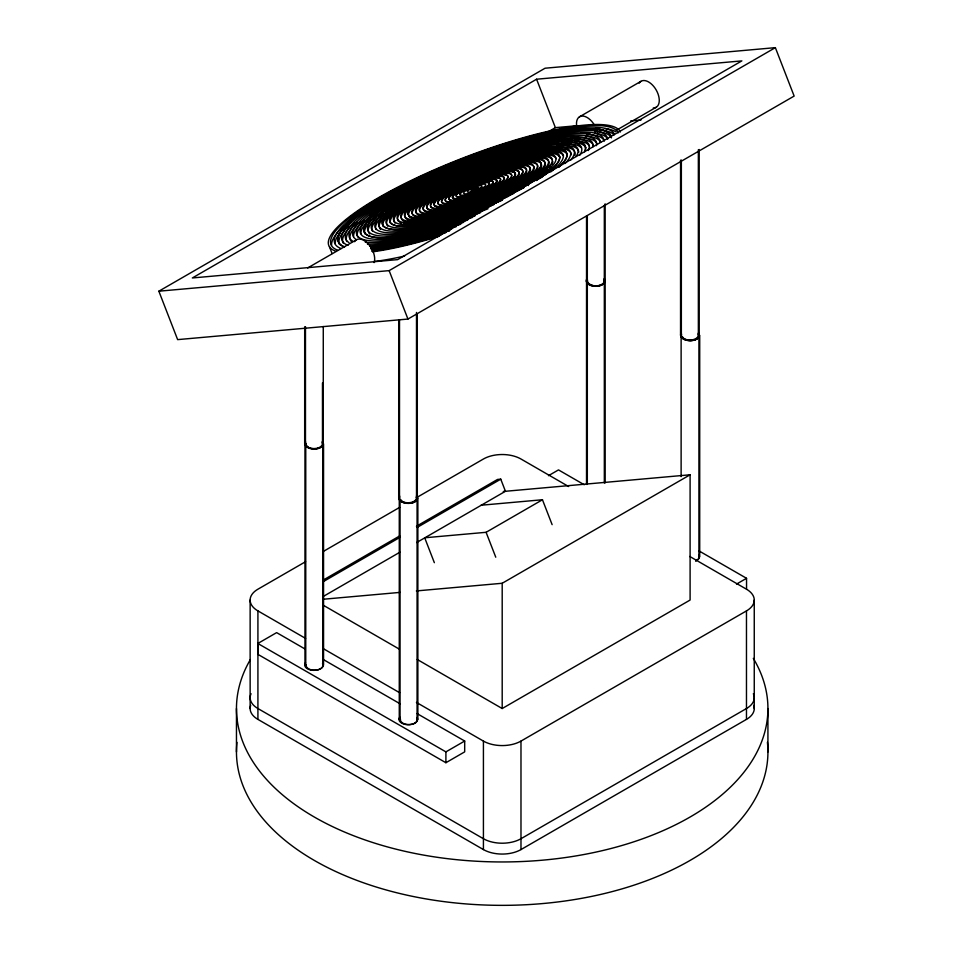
<?xml version="1.0" encoding="UTF-8"?>
<svg xmlns="http://www.w3.org/2000/svg" width="953" height="953" viewBox="0 0 953 953"><rect width="100%" height="100%" fill="white"/><g stroke="black" fill="none" stroke-linecap="round" stroke-linejoin="round"><path stroke-width="1.43" d="M250.139 708.532L250.139 600.045M304.972 648.957L276.632 632.625L257.846 643.478L257.846 654.318L445.897 762.722L464.683 751.869L464.695 741.029L417.033 713.559M304.674 443.681L304.686 326.879M305.472 443.681L305.472 326.653M398.699 497.883L398.711 320.017M399.498 497.883L399.51 319.791M445.897 762.722L445.909 751.881L464.695 741.029M586.524 484.434L586.536 215.902M587.322 484.434L587.322 215.771M604.333 482.957L604.321 205.443M605.131 482.957L605.119 203.823M680.549 335.146L680.561 160.259M681.347 335.146L681.359 160.033M746.544 589.145L746.544 578.304L698.883 550.834M754.252 600.045L754.252 708.532M381.808 199.01L382.725 197.128M384.202 198.748L385.143 196.914M389.003 198.224L389.98 196.473M414.174 194.317L412.435 196.223L411.779 194.531M423.847 193.459L422 195.079L421.452 193.662M433.52 192.589L431.566 193.924L431.125 192.804L429.172 194.209L428.707 193.018L426.777 194.495L426.289 193.233L424.383 194.793L423.871 193.447M158.853 291.201L545.056 68.223L775.361 47.65L794.147 96.074L407.944 319.052L177.639 339.625L158.853 291.201L389.146 270.628L775.361 47.65M536.587 79.218L192.339 277.966L397.615 259.633L741.875 60.885L536.587 79.218L555.385 127.642L577.53 125.665M307.652 267.96L356.339 239.858M547.641 132.11L555.385 127.642M579.424 116.85L640.928 81.339M616.603 130.12L656.331 107.189M305.591 561.686L257.918 589.204A26.565 15.331 0 0 0 257.918 610.897L257.918 719.384L483.421 849.576A26.565 15.331 0 0 0 520.981 849.576L746.473 719.384A26.565 15.331 0 0 0 753.692 705.399M323.627 551.263L399.652 507.377M416.413 497.704L483.421 459.012A26.565 15.331 0 0 1 520.981 459.012L568.655 486.542M323.758 579.769L399.688 535.931M416.413 526.27L497.502 479.454L500.754 479.168L505.447 491.271L416.652 542.543M323.15 581.711L400.367 537.123M417.104 527.462L500.754 479.168M323.984 596.042L399.915 552.204M548.463 475.69L558.494 469.9L584.249 484.755M434.354 562.687L424.693 537.778L486.09 532.298L542.46 499.753L552.132 524.662M416.378 590.931L502.195 583.272L690.103 474.785L690.103 600.045L502.195 708.532L417.259 659.488M736.526 584.082L746.544 578.304M416.413 702.397L483.421 741.089A26.565 15.331 0 0 0 520.981 741.089L746.473 610.897A26.565 15.331 0 0 0 746.473 589.204L689.781 556.469M443.193 191.72L438.737 193.066L438.38 192.161L436.343 193.352L435.962 192.375L433.949 193.638L433.544 192.589M630.695 120.924L641.035 119.995M503.279 491.474L690.103 474.785M481.062 505.233L542.46 499.753M323.174 599.258L400.105 592.385M481.944 188.265L491.605 187.396M491.629 187.396L501.516 187.157L501.278 186.538M501.302 186.538L508.854 186.728L508.533 185.895L511.308 186.585L510.951 185.668M510.975 185.668L516.192 186.288L515.787 185.239L518.646 186.145L518.206 185.025L521.088 186.002L520.624 184.811M520.648 184.811L523.542 185.859L523.042 184.596L525.985 185.716L525.46 184.382L527.45 185.168M323.305 605.25L399.236 649.088M257.918 610.897L305.591 638.415M323.627 648.838L399.652 692.724M323.007 659.357L400.296 703.91M257.846 643.478L445.909 751.881M527.879 184.155L528.427 185.573M481.92 188.265L450.471 191.076L448.303 191.91L448.053 191.291L445.909 192.208L445.635 191.505L443.514 192.494L443.216 191.72M419.606 195.365L419.034 193.888L417.211 195.651L416.616 194.102L414.817 195.937L414.198 194.317M410.04 196.509L409.349 194.746L407.646 196.794L406.931 194.96M404.513 195.174L405.251 197.092M397.258 195.83L398.08 197.95M394.84 196.044L395.698 198.236M387.585 196.687L388.514 199.094M389.146 270.628L407.944 319.052M486.09 532.298L495.763 557.207M329.464 246.767L332.085 253.522M767.927 708.532L767.927 751.929M746.473 610.897L746.473 719.384M699.716 335.48L699.716 556.79M699.145 149.49L699.157 335.146M698.918 335.48L698.918 556.79M698.346 149.728L698.358 335.146M681.121 335.48L681.121 476.583M520.981 741.089L520.981 849.576M502.195 583.272L502.195 708.532M483.421 741.089L483.421 849.576M417.867 498.205L417.867 719.515M417.295 313.704L417.307 497.883M417.069 498.205L417.069 719.515M416.497 312.453L416.509 497.883M400.057 499.694L400.057 719.515M399.271 498.205L399.271 719.515M323.555 443.836L323.555 665.146M323.27 326.51L323.27 443.681M322.757 443.836L322.757 665.146M322.471 382.975L322.483 443.681M305.758 443.836L305.758 665.146M304.96 443.836L304.96 665.146M236.463 708.532L236.463 751.929M698.668 555.23A8.506 4.908 0 0 1 695.797 560.876M698.847 554.753A9.304 5.373 0 0 1 695.714 560.924M698.442 333.598A8.506 4.908 0 0 1 693.391 340.292A8.506 4.908 0 0 1 682.396 336.683M698.597 333.085A9.304 5.373 0 0 1 690.472 340.686A9.304 5.373 0 0 1 681.419 333.443M698.394 333.014A9.304 5.373 0 0 1 689.853 340.519A9.304 5.373 0 0 1 681.324 333.014M417.009 718.288A8.506 4.908 0 0 1 409.456 724.578A8.506 4.908 0 0 1 400.427 718.979M416.997 717.478A9.304 5.373 0 0 1 407.955 724.721A9.304 5.373 0 0 1 399.819 717.121M416.58 496.322A8.506 4.908 0 0 1 411.529 503.029A8.506 4.908 0 0 1 400.534 499.408M416.747 495.81A9.304 5.373 0 0 1 408.611 503.41A9.304 5.373 0 0 1 399.569 496.168M416.544 495.751A9.304 5.373 0 0 1 408.003 503.244A9.304 5.373 0 0 1 399.474 495.751M698.18 334.146A8.506 4.908 0 0 1 689.853 340.066A8.506 4.908 0 0 1 681.538 334.146M604.357 278.824A9.304 5.373 0 0 1 595.828 286.317A9.304 5.373 0 0 1 587.286 278.824M604.154 279.944A8.506 4.908 0 0 1 595.828 285.864A8.506 4.908 0 0 1 587.501 279.944M322.436 441.442A9.304 5.373 0 0 1 313.978 449.042A9.304 5.373 0 0 1 305.52 441.442M322.269 441.966A8.506 4.908 0 0 1 316.051 448.839A8.506 4.908 0 0 1 306.056 443.657M322.293 442.668A8.506 4.908 0 0 1 313.978 448.589A8.506 4.908 0 0 1 305.651 442.668M416.33 496.87A8.506 4.908 0 0 1 408.003 502.791A8.506 4.908 0 0 1 399.676 496.87M639.165 83.173A15.045 8.684 60 0 1 656.236 90.07A15.045 8.684 60 0 1 653.27 107.999M576.779 126.701A15.045 8.684 60 0 1 581.795 116.063A15.045 8.684 60 0 1 594.469 125.117M597.46 132.848A15.045 8.684 60 0 1 597.71 134.718M354.587 241.693A15.045 8.684 60 0 1 368.239 243.908A15.045 8.684 60 0 1 374.1 262.599M445.575 232.794A150.109 31.723 -21.2 0 1 371.956 249.853M341.031 248.519A150.109 31.723 -21.2 0 1 446.457 166.084A150.109 31.723 -21.2 0 1 614.471 134.302M449.661 230.59A146.19 30.889 -21.2 0 1 370.646 248.65A146.154 30.889 -21.2 0 0 449.673 230.578M344.509 246.97A146.19 30.889 -21.2 0 1 452.103 164.643A146.19 30.889 -21.2 0 1 611.397 137.923A146.154 30.889 -21.2 0 0 452.103 164.655A146.154 30.889 -21.2 0 0 344.545 246.958M451.71 229.006A142.2 30.055 -21.2 0 1 371.003 247.208M348.059 245.386A142.2 30.055 -21.2 0 1 452.711 165.31A142.2 30.055 -21.2 0 1 607.657 139.317M456.344 226.588A138.292 29.221 -21.2 0 1 369.561 245.826M348.977 242.586A138.292 29.221 -21.2 0 1 458 164.071A138.292 29.221 -21.2 0 1 603.999 140.675M460.775 224.193A134.349 28.387 -21.2 0 1 367.489 244.218M352.562 241.049A134.349 28.387 -21.2 0 1 458.464 164.786A134.349 28.387 -21.2 0 1 600.307 142.057M356.196 239.501A130.358 27.542 -21.2 0 1 463.372 163.749A130.358 27.542 -21.2 0 1 596.423 145.654M463.718 222.275A130.358 27.542 -21.2 0 1 365.297 242.205M467.732 219.976A126.439 26.72 -21.2 0 1 356.577 230.769A126.439 26.72 -21.2 0 1 481.182 157.995A126.439 26.72 -21.2 0 1 592.778 146.953M472.736 217.296A122.496 25.886 -21.2 0 1 360.246 229.566A122.496 25.886 -21.2 0 1 484.958 157.567A122.496 25.886 -21.2 0 1 588.335 150.55M480.681 212.531A114.551 24.206 -21.2 0 1 367.56 227.6A114.551 24.206 -21.2 0 1 486.888 158.698A114.551 24.206 -21.2 0 1 579.698 155.375M487.996 208.778A110.608 23.372 -21.2 0 1 371.229 227.493A110.608 23.372 -21.2 0 1 483.957 160.604A110.608 23.372 -21.2 0 1 576.077 156.53M487.531 208.076A106.688 22.55 -21.2 0 1 374.863 225.551A106.688 22.55 -21.2 0 1 488.46 159.961A106.688 22.55 -21.2 0 1 570.787 160.009M493.976 204.538A102.71 21.705 -21.2 0 1 378.615 224.741A102.71 21.705 -21.2 0 1 490.259 160.283A102.71 21.705 -21.2 0 1 565.058 163.499M559.101 166.906A98.79 20.883 -21.2 0 0 490.998 160.938A98.79 20.883 -21.2 0 0 382.439 224.289A98.79 20.883 -21.2 0 0 502.386 199.999A98.755 20.871 -21.2 0 1 382.475 224.277A98.755 20.871 -21.2 0 1 490.986 160.95A98.755 20.871 -21.2 0 1 559.066 166.906M508.568 196.223A94.8 20.037 -21.2 0 1 386.275 223.193A94.8 20.037 -21.2 0 1 494.845 160.628A94.8 20.037 -21.2 0 1 550.703 171.933M524.233 187.348A90.892 19.203 -21.2 0 1 390.73 223.085A90.892 19.203 -21.2 0 1 500.039 159.973A90.892 19.203 -21.2 0 1 535.955 180.582A90.857 19.203 -21.2 0 0 500.027 159.985A90.857 19.203 -21.2 0 0 390.766 223.073A90.857 19.203 -21.2 0 0 524.21 187.348M433.353 220.286A79.004 16.689 -21.2 0 1 430.625 192.327A79.004 16.689 -21.2 0 1 545.211 158.698A79.004 16.689 -21.2 0 1 475.261 207.992M468.519 210.399A79.004 16.689 -21.2 0 1 437.904 219.309M552.764 161.319A82.959 17.535 -21.2 0 1 552.156 164.273M551.239 165.965A82.959 17.535 -21.2 0 1 549.917 167.776M548.189 169.717A82.959 17.535 -21.2 0 1 512.011 193.185M505.638 196.282A82.959 17.535 -21.2 0 1 403.274 223.764M401.332 223.193A82.959 17.535 -21.2 0 1 399.795 222.442M398.652 221.525A82.959 17.535 -21.2 0 1 454.093 179.986M459.596 177.639A82.959 17.535 -21.2 0 1 470.83 173.148M476.5 171.028A82.959 17.535 -21.2 0 1 552.442 160.068M546.867 173.208A86.902 18.369 -21.2 0 1 544.913 174.756M542.793 176.353A86.902 18.369 -21.2 0 1 540.518 177.973M513.798 193.399A86.902 18.369 -21.2 0 1 508.473 195.996M497.311 201.071A86.902 18.369 -21.2 0 1 479.776 208.242M443.526 220.072A86.902 18.369 -21.2 0 1 440.81 220.774M434.234 222.371A86.902 18.369 -21.2 0 1 429.219 223.443M422.167 224.729A86.902 18.369 -21.2 0 1 419.951 225.063M415.746 225.599A86.902 18.369 -21.2 0 1 411.863 225.944M408.313 226.111A86.902 18.369 -21.2 0 1 405.12 226.075M395.042 223.085A86.902 18.369 -21.2 0 1 426.622 192.47M431.506 189.861A86.902 18.369 -21.2 0 1 458.881 177.103M471.83 171.945A86.902 18.369 -21.2 0 1 505.531 160.95M510.951 159.532A86.902 18.369 -21.2 0 1 525.973 156.304M530.476 155.577A86.902 18.369 -21.2 0 1 556.159 158.698M390.623 223.455A90.857 19.203 -21.2 0 1 452.139 179.152M458.167 176.579A90.857 19.203 -21.2 0 1 475.44 169.801M482.873 167.144A90.857 19.203 -21.2 0 1 505.781 159.997M513.989 157.853A90.857 19.203 -21.2 0 1 559.864 157.34M387.8 226.206A94.8 20.037 -21.2 0 1 443.776 182.035M457.452 176.043A94.8 20.037 -21.2 0 1 463.837 173.434M485.816 165.322A94.8 20.037 -21.2 0 1 489.663 164.035M503.482 159.77A94.8 20.037 -21.2 0 1 508.342 158.412M519.969 155.506A94.8 20.037 -21.2 0 1 563.568 155.97M383.32 226.469A98.755 20.871 -21.2 0 1 401.082 204.573M405.299 201.75A98.755 20.871 -21.2 0 1 409.885 198.867M425.634 190.004A98.755 20.871 -21.2 0 1 427.933 188.825M464.73 172.267A98.755 20.871 -21.2 0 1 468.757 170.682M498.205 160.485A98.755 20.871 -21.2 0 1 508.497 157.495M532.977 151.872A98.755 20.871 -21.2 0 1 542.865 150.443M547.284 150.05A98.755 20.871 -21.2 0 1 567.273 154.6M380.569 229.328A102.71 21.705 -21.2 0 1 407.3 199.272M536.67 150.169A102.71 21.705 -21.2 0 1 539.338 149.74M545.604 148.906A102.71 21.705 -21.2 0 1 571.371 154.791M549.559 147.25A106.653 22.538 -21.2 0 1 574.981 155.279M376.018 229.482A106.653 22.538 -21.2 0 1 399.76 202.786M543.174 148.037A106.653 22.538 -21.2 0 1 545.795 147.679M372.361 230.995A110.608 23.372 -21.2 0 1 383.011 213.496M386.025 211.054A110.608 23.372 -21.2 0 1 387.99 209.553M392.267 206.467A110.608 23.372 -21.2 0 1 394.566 204.895M547.082 146.333A110.608 23.372 -21.2 0 1 551.06 145.845M557.183 145.332A110.608 23.372 -21.2 0 1 578.816 152.17M369.716 234.009A114.551 24.206 -21.2 0 1 376.471 217.308M378.317 215.616A114.551 24.206 -21.2 0 1 387.049 208.707M390.504 206.289A114.551 24.206 -21.2 0 1 394.208 203.835M553.788 144.32A114.551 24.206 -21.2 0 1 558.923 143.855M563.592 143.653A114.551 24.206 -21.2 0 1 581.092 147.632M365.059 234.009A118.506 25.04 -21.2 0 1 377.722 214.234M381.796 211.042A118.506 25.04 -21.2 0 1 390.396 205.038M550.786 143.51A118.506 25.04 -21.2 0 1 553.705 143.117M561.829 142.307A118.506 25.04 -21.2 0 1 585.809 147.775M360.937 233.676A122.46 25.874 -21.2 0 1 369.704 219.273M556.933 141.52A122.46 25.874 -21.2 0 1 559.256 141.247M569.727 140.544A122.46 25.874 -21.2 0 1 572.05 140.532M574.23 140.591A122.46 25.874 -21.2 0 1 589.514 146.405M357.756 237.023A126.404 26.708 -21.2 0 1 374.469 213.389M563.437 139.567A126.404 26.708 -21.2 0 1 566.273 139.317M575.195 138.971A126.404 26.708 -21.2 0 1 593.219 145.047M353.611 236.57A130.358 27.542 -21.2 0 1 364.117 220.155M370.205 215.033A130.358 27.542 -21.2 0 1 372.516 213.269M570.549 137.661A130.358 27.542 -21.2 0 1 596.935 143.677M351.633 241.812A134.302 28.376 -21.2 0 1 360.77 221.108M585.392 136.005A134.302 28.376 -21.2 0 1 600.64 142.307M346.797 241.55A138.256 29.221 -21.2 0 1 357.423 222.049M587.084 134.373A138.256 29.221 -21.2 0 1 604.345 140.949M343.151 243.063A142.2 30.055 -21.2 0 1 354.075 223.002M580.77 132.932A142.2 30.055 -21.2 0 1 590.3 132.812M594.91 133.182A142.2 30.055 -21.2 0 1 606.799 137.708M339.494 244.576A146.154 30.889 -21.2 0 1 348.774 225.79M594.755 131.323A146.154 30.889 -21.2 0 1 610.468 136.291M335.277 243.813A150.109 31.723 -21.2 0 1 350.692 222.013M596.733 129.715A150.109 31.723 -21.2 0 1 614.137 134.873M331.608 245.266A154.052 32.557 -21.2 0 1 344.021 225.861M595.756 128.083A154.052 32.557 -21.2 0 1 599.937 128.155M604.941 128.56A154.052 32.557 -21.2 0 1 615.698 131.752M440.965 235.165A154.052 32.557 -21.2 0 1 371.67 251.175M337.517 250.091A154.052 32.557 -21.2 0 1 445.706 165.477A154.052 32.557 -21.2 0 1 618.152 132.86M404.572 256.047A156.447 33.057 -21.2 0 1 373.743 261.587M439.142 236.273A156.447 33.057 -21.2 0 1 372.599 251.818M335.385 251.044A156.447 33.057 -21.2 0 1 445.265 165.119A156.447 33.057 -21.2 0 1 620.379 131.99M604.071 279.396A8.506 4.908 0 0 1 598.508 285.829A8.506 4.908 0 0 1 587.798 282.159M604.262 278.907A9.304 5.373 0 0 1 595.208 286.15A9.304 5.373 0 0 1 587.084 278.562M322.507 663.598A8.506 4.908 0 0 1 315.443 670.197A8.506 4.908 0 0 1 306.116 664.61M322.686 663.109A9.304 5.373 0 0 1 313.644 670.352A9.304 5.373 0 0 1 305.52 662.764M257.918 719.384A26.565 15.331 0 0 1 250.699 705.399M753.358 693.724A26.565 15.331 0 0 1 746.473 708.532L520.981 838.723A26.565 15.331 0 0 1 483.421 838.723L257.918 708.532A26.565 15.331 0 0 1 251.044 693.724M767.415 742.351A265.732 153.421 0 0 1 502.195 905.35A265.732 153.421 0 0 1 236.987 742.351M753.311 658.356A265.732 153.421 0 0 1 503.303 861.953A265.732 153.421 0 0 1 250.365 659.559M363.855 228.72A118.541 25.052 -21.2 0 0 475.499 215.39A118.506 25.04 -21.2 0 1 363.891 228.708A118.541 25.052 -21.2 0 1 483.731 158.889A118.541 25.052 -21.2 0 1 584.665 151.789A118.506 25.04 -21.2 0 0 483.731 158.901A118.506 25.04 -21.2 0 0 363.891 228.708M435.414 220.56A86.902 18.369 -21.2 0 0 555.944 158.603A86.902 18.369 -21.2 0 0 432.65 187.574A86.902 18.369 -21.2 0 0 435.414 220.56M437.201 219.119A82.959 17.535 -21.2 0 0 552.252 159.985A82.959 17.535 -21.2 0 0 434.556 187.646A82.959 17.535 -21.2 0 0 437.201 219.119M438.976 217.677A79.004 16.689 -21.2 0 0 548.559 161.355A79.004 16.689 -21.2 0 0 436.462 187.705A79.004 16.689 -21.2 0 0 438.976 217.677M440.751 216.26A75.096 15.867 -21.2 0 0 544.89 162.725A75.096 15.867 -21.2 0 0 438.356 187.765A75.096 15.867 -21.2 0 0 440.751 216.26M442.537 214.818A71.141 15.034 -21.2 0 0 541.197 164.095A71.141 15.034 -21.2 0 0 440.262 187.824A71.141 15.034 -21.2 0 0 442.537 214.818A71.106 15.022 -21.2 0 0 541.161 164.119A71.106 15.022 -21.2 0 0 440.286 187.824A71.106 15.022 -21.2 0 0 442.549 214.806M444.336 213.365A67.151 14.188 -21.2 0 0 537.468 165.488A67.151 14.188 -21.2 0 0 442.192 187.884A67.151 14.188 -21.2 0 0 444.336 213.365M446.123 211.923A63.208 13.354 -21.2 0 0 533.775 166.87A63.208 13.354 -21.2 0 0 444.11 187.944A63.208 13.354 -21.2 0 0 446.123 211.923M447.886 210.506A59.289 12.532 -21.2 0 0 530.118 168.228A59.289 12.532 -21.2 0 0 445.992 188.003A59.289 12.532 -21.2 0 0 447.886 210.506M449.685 209.052A55.298 11.686 -21.2 0 0 526.39 169.622A55.298 11.686 -21.2 0 0 447.922 188.063A55.298 11.686 -21.2 0 0 449.685 209.052M451.448 207.623A51.391 10.864 -21.2 0 0 522.732 170.992A51.391 10.864 -21.2 0 0 449.816 188.122A51.391 10.864 -21.2 0 0 451.448 207.623M453.259 206.17A47.4 10.018 -21.2 0 0 519.004 172.386A47.4 10.018 -21.2 0 0 451.746 188.182A47.4 10.018 -21.2 0 0 453.259 206.17M455.022 204.752A43.493 9.185 -21.2 0 0 515.335 173.744A43.493 9.185 -21.2 0 0 453.64 188.241A43.493 9.185 -21.2 0 0 455.022 204.752A43.457 9.185 -21.2 0 0 515.299 173.756A43.457 9.185 -21.2 0 0 453.652 188.241A43.457 9.185 -21.2 0 0 455.046 204.74M456.821 203.299A39.502 8.351 -21.2 0 0 511.606 175.138A39.502 8.351 -21.2 0 0 455.57 188.313A39.502 8.351 -21.2 0 0 456.821 203.299M458.607 201.857A35.547 7.517 -21.2 0 0 507.913 176.519A35.547 7.517 -21.2 0 0 457.476 188.372A35.547 7.517 -21.2 0 0 458.607 201.857M460.394 200.416A31.604 6.683 -21.2 0 0 504.22 177.889A31.604 6.683 -21.2 0 0 459.382 188.432A31.604 6.683 -21.2 0 0 460.394 200.416M462.157 198.998A27.685 5.849 -21.2 0 0 500.563 179.259A27.685 5.849 -21.2 0 0 461.276 188.491A27.685 5.849 -21.2 0 0 462.157 198.998M463.944 197.557A23.742 5.015 -21.2 0 0 496.87 180.629A23.742 5.015 -21.2 0 0 463.182 188.551A23.742 5.015 -21.2 0 0 463.944 197.557A23.706 5.003 -21.2 0 0 496.835 180.653A23.706 5.003 -21.2 0 0 463.206 188.551A23.706 5.003 -21.2 0 0 463.956 197.545M465.743 196.104A19.751 4.169 -21.2 0 0 493.142 182.023A19.751 4.169 -21.2 0 0 465.112 188.611A19.751 4.169 -21.2 0 0 465.743 196.104M467.53 194.662A15.796 3.335 -21.2 0 0 489.449 183.405A15.796 3.335 -21.2 0 0 467.03 188.67A15.796 3.335 -21.2 0 0 467.53 194.662M469.352 193.316A11.853 2.502 -21.2 0 0 485.78 184.87A11.853 2.502 -21.2 0 0 468.971 188.825A11.853 2.502 -21.2 0 0 469.352 193.316M471.08 191.803A7.934 1.68 -21.2 0 0 482.087 186.145A7.934 1.68 -21.2 0 0 470.83 188.789A7.934 1.68 -21.2 0 0 471.08 191.803M472.891 190.374A3.955 0.834 -21.2 0 0 478.37 187.55A3.955 0.834 -21.2 0 0 472.759 188.873A3.955 0.834 -21.2 0 0 472.891 190.374M467.578 194.793A15.796 3.335 -21.2 0 0 489.497 183.524A15.796 3.335 -21.2 0 0 467.077 188.801A15.796 3.335 -21.2 0 0 467.578 194.793M465.826 196.306A19.751 4.169 -21.2 0 0 493.213 182.226A19.751 4.169 -21.2 0 0 465.195 188.813A19.751 4.169 -21.2 0 0 465.826 196.306M464.063 197.807A23.706 5.003 -21.2 0 0 496.942 180.915A23.706 5.003 -21.2 0 0 463.313 188.813A23.706 5.003 -21.2 0 0 464.063 197.807M462.312 199.32A27.649 5.849 -21.2 0 0 500.659 179.605A27.649 5.849 -21.2 0 0 461.431 188.825A27.649 5.849 -21.2 0 0 462.312 199.32M460.549 200.833A31.604 6.683 -21.2 0 0 504.375 178.306A31.604 6.683 -21.2 0 0 459.549 188.837A31.604 6.683 -21.2 0 0 460.549 200.833M458.798 202.346A35.547 7.517 -21.2 0 0 508.104 176.996A35.547 7.517 -21.2 0 0 457.666 188.849A35.547 7.517 -21.2 0 0 458.798 202.346M457.035 203.847A39.502 8.351 -21.2 0 0 511.821 175.686A39.502 8.351 -21.2 0 0 455.784 188.861A39.502 8.351 -21.2 0 0 457.035 203.847M455.284 205.36A43.457 9.185 -21.2 0 0 515.549 174.387A43.457 9.185 -21.2 0 0 453.902 188.873A43.457 9.185 -21.2 0 0 455.284 205.36M453.521 206.872A47.4 10.018 -21.2 0 0 519.266 173.077A47.4 10.018 -21.2 0 0 452.02 188.885A47.4 10.018 -21.2 0 0 453.521 206.872M451.77 208.385A51.355 10.852 -21.2 0 0 522.994 171.766A51.355 10.852 -21.2 0 0 450.138 188.897A51.355 10.852 -21.2 0 0 451.77 208.385M450.007 209.886A55.298 11.686 -21.2 0 0 526.711 170.468A55.298 11.686 -21.2 0 0 448.255 188.908A55.298 11.686 -21.2 0 0 450.007 209.886M448.255 211.399A59.253 12.52 -21.2 0 0 530.44 169.157A59.253 12.52 -21.2 0 0 446.373 188.908A59.253 12.52 -21.2 0 0 448.255 211.399M446.504 212.912A63.208 13.354 -21.2 0 0 534.156 167.847A63.208 13.354 -21.2 0 0 444.491 188.92A63.208 13.354 -21.2 0 0 446.504 212.912M444.741 214.413A67.151 14.188 -21.2 0 0 537.873 166.549A67.151 14.188 -21.2 0 0 442.609 188.932A67.151 14.188 -21.2 0 0 444.741 214.413M442.99 215.926A71.106 15.022 -21.2 0 0 541.602 165.238A71.106 15.022 -21.2 0 0 440.727 188.944A71.106 15.022 -21.2 0 0 442.99 215.926M441.227 217.439A75.049 15.856 -21.2 0 0 545.319 163.928A75.049 15.856 -21.2 0 0 438.845 188.956A75.049 15.856 -21.2 0 0 441.227 217.439"/></g></svg>
